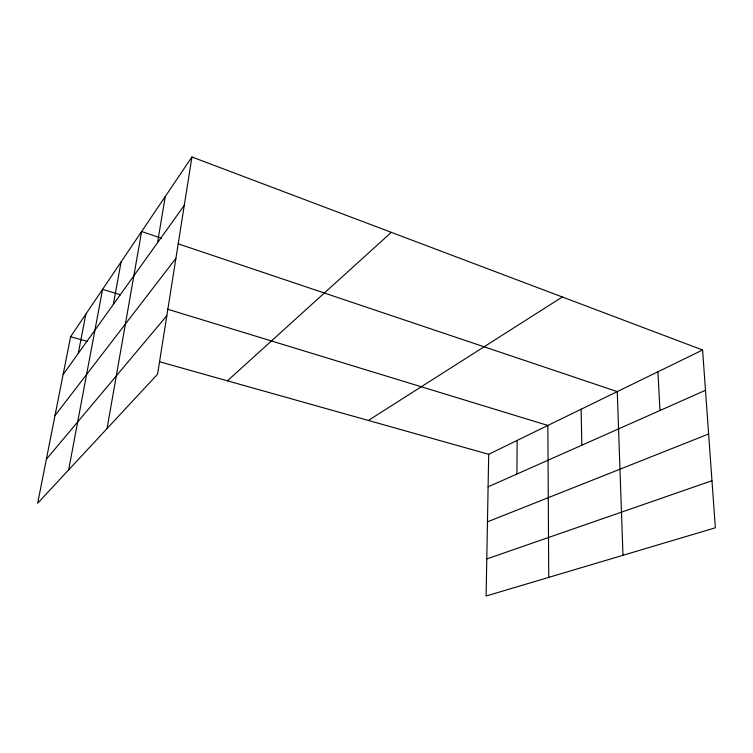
<?xml version="1.0" encoding="UTF-8"?>
<svg xmlns="http://www.w3.org/2000/svg" width="753" height="753" viewBox="0 0 753 753"><rect width="100%" height="100%" fill="white"/><g stroke="black" fill="none" stroke-linecap="round" stroke-linejoin="round"><path stroke-width="1.13" d="M516.916 474.032L517.142 440.43M702.587 350.004L488.697 454.294L486.109 596.018L715.35 527.806L702.587 350.004L191.93 156.982L70.594 336.732L37.65 503.258L157.584 374.194L191.93 156.982M157.528 242.711L165.274 196.486M107.058 428.561L141.62 231.519L161.603 238.24M113.355 304.4L121.092 261.931M68.655 469.9L102.596 289.331L120.461 294.79M78.256 353.439L85.842 314.142M63.111 374.589L184.287 205.343M54.997 415.562L175.901 258.345M46.347 459.283L166.837 315.686M227.415 380.83L391.325 232.348M368.349 420.456L562.322 296.983M488.104 486.833L705.486 390.299M487.464 521.829L708.62 433.992M486.786 558.942L711.971 480.715M70.594 336.732L87.348 341.438M159.768 361.807L488.697 454.294M167.392 309.144L547.855 425.454L548.739 577.382M178.254 243.85L617.262 391.607L622.976 555.29M657.934 371.784L659.957 410.517M581.118 409.237L581.824 445.211"/></g></svg>
